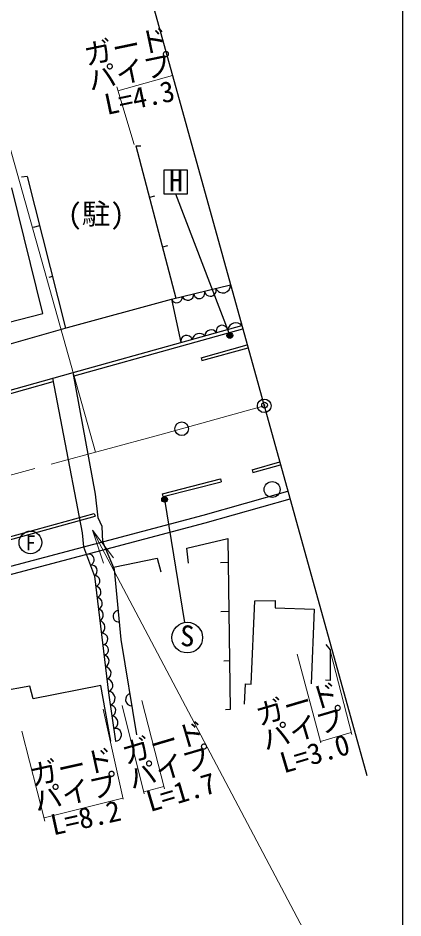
# Model space of a CAD drawing. Units: millimetres at full size, sheet at 1:1000; details may follow other scales. Extents: x 40000 to 680000, y 20000 to 380000.
# Drawn here: x 545137 to 579000, y 259937 to 339113 of the extents above; entities that cross this region are included whole.
import ezdxf
from ezdxf.enums import TextEntityAlignment as Align

# ---------------------------------------------------------------- set-up
doc = ezdxf.new("R2010")
doc.units = ezdxf.units.MM
doc.header["$LTSCALE"] = 1000
doc.header["$PDMODE"] = 32
doc.header["$PDSIZE"] = 500
doc.linetypes.add('CHAIN', pattern=[18.5, 12, -1.5, 3.5, -1.5])
for name, color, linetype, lineweight in [('M-BGD', 7, 'Continuous', 25), ('M-BGD-EXST', 7, 'Continuous', 25), ('M-BMK', 2, 'CHAIN', 13), ('M-BMK-OTRS', 5, 'Continuous', 25), ('M-BMK-SRVR', 3, 'Continuous', 25), ('M-STR-HTXT', 7, 'Continuous', 13), ('M-TTL-BAND', 7, 'Continuous', 25)]:
    doc.layers.add(name, color=color, linetype=linetype, lineweight=lineweight)
doc.layers.add('M-BMK-HTXT', color=7, linetype='Continuous')
doc.layers.add('M-OTRS', color=6, linetype='Continuous')
doc.styles.add('ＭＳ ゴシック', font='')
doc.styles.get('ＭＳ ゴシック').set_extended_font_data('MS Gothic')

# ---------------------------------------------------------------- blocks, each defined once
blk = doc.blocks.new('open_arrow')
at = {"color": 0, "linetype": 'Continuous', "lineweight": -2}
blk.add_lwpolyline([(7.5, 1.25), (0, 0), (7.5, -1.25)], dxfattribs=at)

msp = doc.modelspace()

# ---------------------------------------------------------------- hatches: boundary and pattern name
at = {"layer": 'M-BGD-EXST'}
for points in [[(564019, 311172, 0.41421), (563769, 311422, 0.41421), (563519, 311172, 1)], [(558278, 296766, 0.41421), (558028, 297016, 0.41421), (557778, 296766, 1)]]:
    msp.add_hatch(color=256, dxfattribs=at).paths.add_polyline_path(points)

# ---------------------------------------------------------------- linework, layer by layer
at = {"layer": 'M-BGD'}
for p, q in [((555500, 327877), (559027, 314475)), ((555500, 327877), (555952, 327876)), ((545949, 325180), (545456, 325122)), ((545949, 325180), (549309, 311816)), ((557149, 323435), (556700, 323317)), ((547040, 320841), (546470, 320680)), ((558296, 319080), (557846, 318962)), ((548161, 316382), (547853, 316287)), ((558642, 314382), (559456, 310554)), ((561236, 309216), (565308, 310347)), ((561303, 308975), (565375, 310106)), ((561236, 309216), (561303, 308975)), ((565729, 299378), (568166, 300055)), ((565729, 299378), (565796, 299137)), ((565796, 299137), (568233, 299814)), ((557852, 297266), (562940, 298564)), ((562940, 298564), (563002, 298321)), ((557914, 297024), (563002, 298321)), ((557914, 297024), (557852, 297266)), ((540544, 292406), (551846, 295532)), ((551846, 295532), (551913, 295291)), ((540611, 292165), (551913, 295291)), ((563618, 291213), (562959, 291180)), ((563676, 286891), (562970, 286858)), ((563734, 282566), (563251, 282523)), ((572635, 280839), (572187, 280848)), ((563792, 278279), (563390, 278253))]:
    msp.add_line(p, q, dxfattribs=at)
for points in [[(535887, 321561), (538244, 312258), (540781, 312802), (541144, 311534), (547332, 313117), (544600, 324185)], [(417879, 294894), (419518, 294888), (428773, 295170), (440613, 295631), (451508, 295676), (462890, 296027), (466630, 296071), (476711, 296907), (481485, 297720), (490165, 298732), (499426, 299831), (502445, 300228), (505789, 301218), (511227, 302143), (516837, 303550), (521486, 304345), (525138, 305269), (526876, 305730), (531517, 306852), (538586, 308790), (549505, 311872), (558642, 314382), (563836, 315646)], [(420881, 283490), (423208, 283434), (426834, 283855), (435359, 284695), (443964, 285702), (451369, 287114), (463202, 288689), (470880, 289879), (480991, 291728), (491727, 293907), (502003, 295831), (505256, 296661), (515335, 298954), (523366, 300640), (525811, 301193), (532063, 303084), (540656, 305310), (550002, 307933), (559456, 310554), (564835, 312048)], [(550056, 307636), (550082, 307644), (559537, 310265), (564915, 311759)], [(548159, 307416), (549399, 300998), (550370, 295970), (550785, 293817), (550888, 292579), (551868, 290003), (553100, 279744), (553698, 275500)], [(555598, 276057), (554224, 284449), (553623, 290596), (552587, 293029), (552550, 294371), (552185, 295143), (551949, 297223), (550002, 307933)], [(539642, 304737), (540735, 305020), (548216, 307120)], [(448484, 271226), (461574, 273318), (474550, 275461), (497749, 279866), (516738, 284049), (531434, 287524), (542166, 290267), (561425, 295372), (568882, 297477)], [(448523, 270524), (461686, 272627), (474672, 274772), (497890, 279180), (516894, 283367), (531601, 286844), (542342, 289589), (561610, 294697), (569069, 296802)], [(560136, 291144), (559988, 292487), (563589, 293332), (563792, 278279)], [(553532, 290810), (557379, 291590), (557703, 290396)], [(565057, 278762), (565156, 280544), (565652, 280494), (565982, 287842), (567766, 287875), (567766, 287215), (571184, 287116), (570920, 280527)], [(572635, 280839), (572613, 283516), (572243, 284000)], [(553312, 275502), (552424, 280378), (546471, 279212), (546168, 280332), (540915, 279398), (542293, 272190)]]:
    msp.add_lwpolyline(points, dxfattribs=at)
msp.add_circle((567489, 297635), 700, dxfattribs=at)
for centre, radius, start, end in [((562047, 315164), 526, 188.78383, 18.57682), ((563164, 315597), 674, 203.18112, 4.17953), ((559099, 314541), 484, 199.25216, 8.10849), ((560071, 314817), 535, 202.81593, 4.54473), ((561083, 314902), 480, 185.1354, 22.22525), ((563083, 311573), 509, 14.33616, 196.70511), ((564292, 311563), 728, 41.7462, 169.29508), ((559968, 310664), 523, 18.95049, 192.09079), ((561096, 310720), 644, 41.22318, 169.8181), ((562131, 311127), 552, 32.77159, 178.26969), ((551327, 291448), 509, 289.88484, 111.76497), ((551621, 290495), 490, 299.27473, 104.21841), ((551864, 289585), 481, 283.30817, 92.31535), ((551923, 288609), 511, 289.47946, 84.2156), ((552024, 287606), 526, 291.23069, 82.46438), ((552100, 286587), 542, 295.87881, 77.81626), ((553998, 286480), 504, 92.42001, 278.74879), ((552190, 285515), 602, 297.8091, 75.88597), ((552515, 284468), 516, 278.85291, 94.84216), ((552647, 283517), 444, 276.82657, 96.8685), ((552586, 282529), 560, 295.42555, 78.26952), ((552771, 281470), 556, 289.45357, 84.2415), ((552940, 280395), 552, 285.28049, 88.41458), ((553081, 279261), 601, 286.29459, 89.49691), ((555151, 279148), 555, 105.38982, 273.20093), ((553226, 278178), 507, 288.6215, 87.40301), ((553371, 277137), 561, 287.77136, 88.25316), ((553682, 276060), 560, 271.54678, 104.47773)]:
    msp.add_arc(centre, radius, start, end, dxfattribs=at)
at = {"layer": 'M-BGD-EXST'}
for p, q in [((560054, 325732), (557954, 325732)), ((557954, 325732), (557954, 323632)), ((560054, 323632), (560054, 325732)), ((557954, 323632), (560054, 323632)), ((559004, 323632), (563769, 311172)), ((558028, 296766), (559790, 285932))]:
    msp.add_line(p, q, dxfattribs=at)
for centre, radius in [((563769, 311172), 250), ((558028, 296766), 250), ((546233, 292974), 1000), ((560024, 284602), 1350)]:
    msp.add_circle(centre, radius, dxfattribs=at)
at = {"layer": 'M-BMK'}
msp.add_lwpolyline([(393781, 273546), (424626, 276264), (449767, 279605), (474987, 283622), (504401, 288975), (530194, 295040), (557600, 302440), (566794, 304993)], dxfattribs=at)
at = {"layer": 'M-BMK-OTRS'}
msp.add_line((556563, 341835), (575824, 272481), dxfattribs=at)
at = {"layer": 'M-BMK-SRVR'}
for centre in [(566794, 304993), (559536, 302978)]:
    msp.add_circle(centre, 600, dxfattribs=at)
at = {"layer": 'M-OTRS'}
msp.add_point((566821, 305060), dxfattribs=at)
at = {"layer": 'M-STR-HTXT'}
for p, q in [((553928, 332712), (558726, 334045)), ((553821, 333071), (555343, 327987)), ((551955, 300916), (543860, 329743)), ((569681, 283158), (571781, 275340)), ((572618, 283359), (574489, 276080)), ((556019, 279077), (558013, 271313)), ((552632, 278305), (554383, 270388)), ((556243, 270849), (554309, 278619)), ((547505, 268467), (545467, 276377)), ((574440, 276268), (571748, 275460)), ((556196, 271041), (557966, 271496)), ((547430, 268757), (554362, 270485))]:
    msp.add_line(p, q, dxfattribs=at)
msp.add_lwpolyline([(551681, 294042), (573760, 252267), (553828, 252267)], dxfattribs=at)
at = {"layer": 'M-TTL-BAND'}
msp.add_line((579000, 20000), (579000, 370000), dxfattribs=at)

# ---------------------------------------------------------------- block references
at = {"layer": 'M-STR-HTXT', "xscale": 400, "yscale": 400, "rotation": 297.9}
msp.add_blockref('open_arrow', (551681, 294042), dxfattribs=at)

# ---------------------------------------------------------------- texts
at = {"layer": 'M-BGD-EXST', "style": 'ＭＳ ゴシック'}
msp.add_text('H', height=1833, dxfattribs=at).set_placement((558407, 323323), align=Align.BOTTOM_LEFT)
msp.add_text('F', height=1320, dxfattribs=at).set_placement((546244, 292946), align=Align.MIDDLE_CENTER)
msp.add_text('S', height=1833, rotation=358.508, dxfattribs=at).set_placement((559369, 283309), align=Align.BOTTOM_LEFT)
at = {"layer": 'M-BMK-HTXT', "style": 'ＭＳ ゴシック'}
msp.add_text('(駐)', height=1833, dxfattribs=at).set_placement((549512, 320413), align=Align.BOTTOM_LEFT)
at = {"layer": 'M-STR-HTXT', "style": 'ＭＳ ゴシック'}
for s, rotation, p in [('ガード', 11.828, (551265, 334401)), ('パイプ', 11.828, (551604, 332177)), ('L=4.3', 11.828, (553069, 330044)), ('ガード', 16.486, (566520, 276321)), ('パイプ', 16.486, (567038, 274131)), ('ガード', 16.486, (554759, 272920)), ('L=3.0', 16.486, (568672, 272124)), ('ガード', 12.5, (546501, 270997)), ('パイプ', 16.486, (555277, 270730)), ('パイプ', 12.5, (546866, 268776)), ('L=1.7', 16.486, (556911, 268723)), ('L=8.2', 12.5, (548356, 266660))]:
    msp.add_text(s, height=1833, rotation=rotation, dxfattribs=at).set_placement(p, align=Align.BOTTOM_LEFT)

doc.saveas('drawing.dxf')
